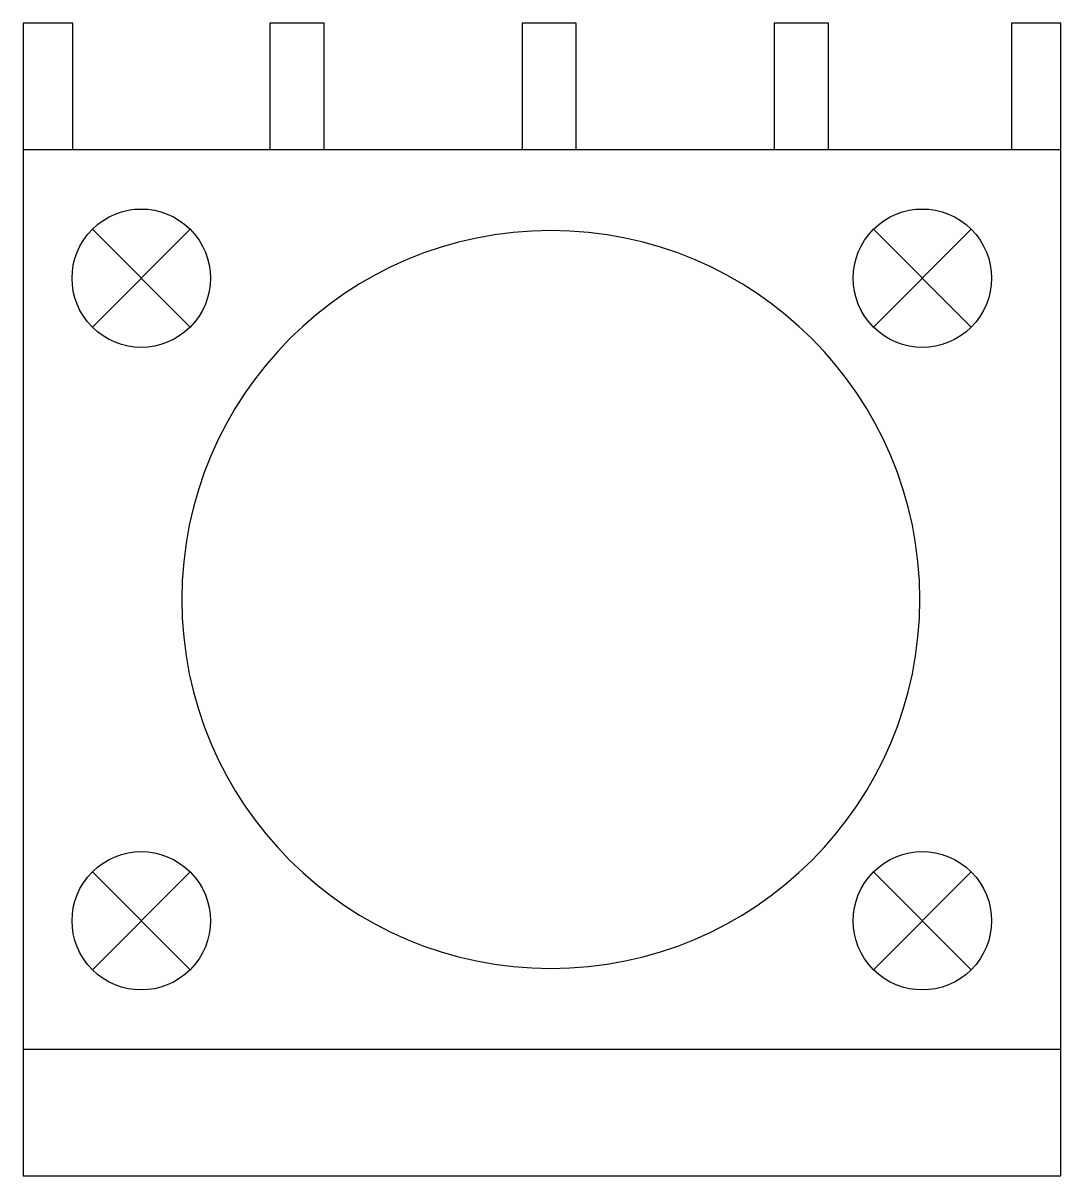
# Model space of a CAD drawing. Header units: inches. Extents: x -0.4 to 44.6, y -49.8 to 0.2.
import ezdxf

# ---------------------------------------------------------------- set-up
doc = ezdxf.new("R2010")
doc.units = ezdxf.units.IN
doc.header["$MEASUREMENT"] = 0
doc.layers.add('Layer 1', color=7, linetype='Continuous')

# ---------------------------------------------------------------- blocks, each defined once
blk = doc.blocks.new('block 6')
at = {"layer": 'Layer 1', "color": 7, "lineweight": 30}
for points in [[(123.506, -5.5), (78.506, -5.5)], [(78.506, -44.5), (123.506, -44.5)]]:
    blk.add_lwpolyline(points, dxfattribs=at)
blk = doc.blocks.new('block 9')
at = {"layer": 'Layer 1', "color": 7, "lineweight": 30}
for points in [[(81.509, -8.944), (85.751, -13.186)], [(81.509, -13.186), (85.751, -8.944)]]:
    blk.add_lwpolyline(points, dxfattribs=at)
blk = doc.blocks.new('block 8')
at = {"layer": 'Layer 1', "color": 7, "lineweight": 30}
blk.add_open_spline([(81.509, -13.187), (82.68, -14.358), (84.58, -14.358), (85.751, -13.186), (86.923, -12.015), (86.923, -10.116), (85.751, -8.944), (84.58, -7.772), (82.68, -7.772), (81.509, -8.944), (80.337, -10.115), (80.337, -12.015), (81.509, -13.187)], degree=3, knots=[0, 0, 0, 0, 1, 1, 1, 2, 2, 2, 3, 3, 3, 4, 4, 4, 4], dxfattribs=at)
at = {"layer": 'Layer 1'}
blk.add_blockref('block 9', (0, 0), dxfattribs=at)
blk = doc.blocks.new('block 11')
at = {"layer": 'Layer 1', "color": 7, "lineweight": 30}
for points in [[(81.509, -36.813), (85.751, -41.056)], [(81.509, -41.056), (85.751, -36.813)]]:
    blk.add_lwpolyline(points, dxfattribs=at)
blk = doc.blocks.new('block 10')
at = {"layer": 'Layer 1', "color": 7, "lineweight": 30}
blk.add_open_spline([(81.509, -41.056), (82.68, -42.228), (84.58, -42.227), (85.751, -41.056), (86.923, -39.884), (86.923, -37.985), (85.751, -36.813), (84.58, -35.642), (82.68, -35.642), (81.509, -36.813), (80.337, -37.985), (80.337, -39.884), (81.509, -41.056)], degree=3, knots=[0, 0, 0, 0, 1, 1, 1, 2, 2, 2, 3, 3, 3, 4, 4, 4, 4], dxfattribs=at)
at = {"layer": 'Layer 1'}
blk.add_blockref('block 11', (0, 0), dxfattribs=at)
blk = doc.blocks.new('block 13')
at = {"layer": 'Layer 1', "color": 7, "lineweight": 30}
for points in [[(115.375, -8.944), (119.618, -13.186)], [(115.375, -13.186), (119.618, -8.944)]]:
    blk.add_lwpolyline(points, dxfattribs=at)
blk = doc.blocks.new('block 12')
at = {"layer": 'Layer 1', "color": 7, "lineweight": 30}
blk.add_open_spline([(115.375, -13.187), (116.547, -14.358), (118.446, -14.358), (119.618, -13.186), (120.79, -12.015), (120.79, -10.116), (119.618, -8.944), (118.446, -7.772), (116.547, -7.772), (115.375, -8.944), (114.204, -10.115), (114.204, -12.015), (115.375, -13.187)], degree=3, knots=[0, 0, 0, 0, 1, 1, 1, 2, 2, 2, 3, 3, 3, 4, 4, 4, 4], dxfattribs=at)
at = {"layer": 'Layer 1'}
blk.add_blockref('block 13', (0, 0), dxfattribs=at)
blk = doc.blocks.new('block 15')
at = {"layer": 'Layer 1', "color": 7, "lineweight": 30}
for points in [[(115.375, -36.813), (119.618, -41.056)], [(115.375, -41.056), (119.618, -36.813)]]:
    blk.add_lwpolyline(points, dxfattribs=at)
blk = doc.blocks.new('block 14')
at = {"layer": 'Layer 1', "color": 7, "lineweight": 30}
blk.add_open_spline([(115.375, -41.056), (116.547, -42.228), (118.446, -42.227), (119.618, -41.056), (120.79, -39.884), (120.79, -37.985), (119.618, -36.813), (118.446, -35.642), (116.547, -35.642), (115.375, -36.813), (114.204, -37.985), (114.204, -39.884), (115.375, -41.056)], degree=3, knots=[0, 0, 0, 0, 1, 1, 1, 2, 2, 2, 3, 3, 3, 4, 4, 4, 4], dxfattribs=at)
at = {"layer": 'Layer 1'}
blk.add_blockref('block 15', (0, 0), dxfattribs=at)
blk = doc.blocks.new('block 7')
at = {"layer": 'Layer 1'}
for name in ['block 8', 'block 12', 'block 10', 'block 14']:
    blk.add_blockref(name, (0, 0), dxfattribs=at)
blk = doc.blocks.new('block 5')
at = {"layer": 'Layer 1', "color": 7, "lineweight": 30}
blk.add_open_spline([(117.389, -25), (117.389, -33.837), (110.226, -41), (101.389, -41), (92.552, -41), (85.389, -33.837), (85.389, -25), (85.389, -16.163), (92.552, -9), (101.389, -9), (110.226, -9), (117.389, -16.163), (117.389, -25)], degree=3, knots=[0, 0, 0, 0, 1, 1, 1, 2, 2, 2, 3, 3, 3, 4, 4, 4, 4], dxfattribs=at)
at = {"layer": 'Layer 1'}
for name in ['block 6', 'block 7']:
    blk.add_blockref(name, (0, 0), dxfattribs=at)

msp = doc.modelspace()

# ---------------------------------------------------------------- linework, layer by layer
at = {"layer": 'Layer 1', "color": 7, "lineweight": 30}
for points in [[(1.736, -5.348), (1.736, 0.151), (-0.417, 0.151), (-0.417, -49.85), (44.583, -49.85), (44.583, 0.151), (42.434, 0.151), (42.434, -5.345)], [(12.632, -5.345), (12.632, 0.151), (10.283, 0.151), (10.283, -5.345)], [(23.568, -5.345), (23.568, 0.151), (21.219, 0.151), (21.219, -5.345)], [(34.504, -5.345), (34.504, 0.151), (32.155, 0.151), (32.155, -5.345)]]:
    msp.add_lwpolyline(points, dxfattribs=at)

# ---------------------------------------------------------------- block references
at = {"layer": 'Layer 1'}
msp.add_blockref('block 5', (-78.923, 0.151), dxfattribs=at)

doc.saveas('drawing.dxf')
